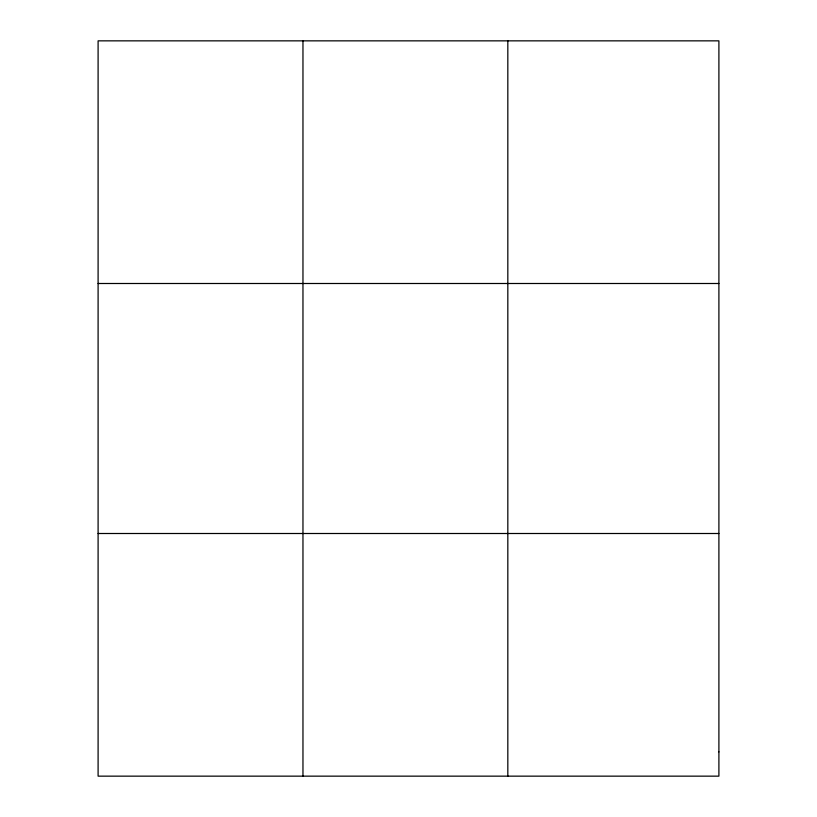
<?xml version="1.0" encoding="UTF-8"?>
<svg xmlns="http://www.w3.org/2000/svg" width="817" height="817" viewBox="0 0 817 817"><rect width="100%" height="100%" fill="white"/><g stroke="black" fill="none" stroke-linecap="round" stroke-linejoin="round"><path stroke-width="1.23" d="M302.964 776.15L302.964 40.85M507.827 776.15L507.827 40.85M98.101 283.499L718.899 283.499M98.101 533.501L718.899 533.501M718.899 751.885L718.899 776.15L98.101 776.15L98.101 40.85L718.899 40.85L718.899 751.885"/></g></svg>
